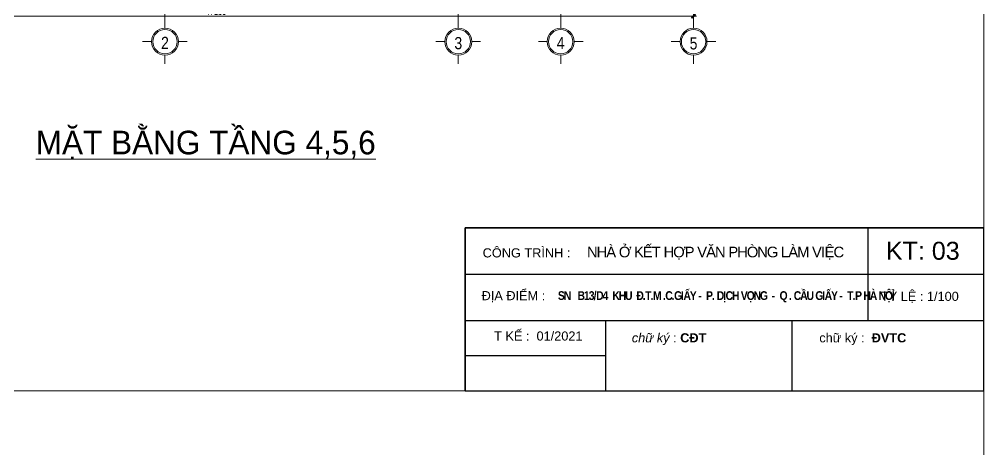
# Model space of a CAD drawing. Extents: x -165145 to 691808, y -202842 to 311040.
# Drawn here: x 551715 to 569140, y 94413 to 102178 of the extents above; entities that cross this region are included whole.
import ezdxf
from ezdxf.enums import TextEntityAlignment as Align

# ---------------------------------------------------------------- set-up
doc = ezdxf.new("R2010")
doc.units = 0
doc.header["$LTSCALE"] = 10
doc.header["$MEASUREMENT"] = 0
doc.linetypes.add('HIDDEN', pattern=[2.3807, 1.587, -0.7937])
doc.linetypes.add('TIM', pattern=[26.01, 10, -3, 0.01, -3, 10])
doc.layers.get('Defpoints').update_dxf_attribs({"color": 5, "linetype": 'CONTINUOUS'})
for name, color, linetype, lineweight in [('ARROWS', 1, 'CONTINUOUS', 0), ('DIM', 8, 'CONTINUOUS', 13), ('GE_KC_NETKHUAT', 9, 'HIDDEN', 20), ('KHUNG', 9, 'CONTINUOUS', 13), ('netchia', 2, 'CONTINUOUS', 20), ('TEXT', 4, 'CONTINUOUS', 20), ('TRUC', 251, 'TIM', 5)]:
    doc.layers.add(name, color=color, linetype=linetype, lineweight=lineweight)
doc.layers.add('KCS_BORDER', color=3, linetype='CONTINUOUS')
doc.layers.add('KCS_DIM', color=1, linetype='CONTINUOUS')
doc.styles.add('KCS_SMTEXT', font='arial.ttf', dxfattribs={"width": 0.7})
doc.styles.add('ROMANS', font='romans', dxfattribs={"width": 0.75, "bigfont": 'vns'})
doc.styles.add('SMTEXT', font='arial.ttf', dxfattribs={"width": 0.7})
doc.styles.add('STYLE1', font='')
doc.styles.add('VNARIALH', font='', dxfattribs={"width": 0.75})
doc.styles.add('VnArialNarrowH', font='')
doc.styles.get('STYLE1').set_extended_font_data('.VnAvantH')
doc.styles.get('VNARIALH').set_extended_font_data('.VnArialH')
doc.styles.get('VnArialNarrowH').set_extended_font_data('.VnArial NarrowH')
doc.dimstyles.new('fit0.75', dxfattribs={"dimscale": 0.5625, "dimtxt": 200, "dimasz": 75, "dimexe": 100, "dimexo": 400, "dimgap": 0.03, "dimtad": 0, "dimdec": 0, "dimdsep": 46, "dimtxsty": 'ROMANS', "dimblk": 'alex', "dimcen": 150, "dimclrd": 8, "dimclre": 8, "dimclrt": 7, "dimaunit": 1, "dimadec": 0, "dimazin": 0, "dimtfac": 0.072, "dimtdec": 0, "dimtix": 1, "dimtmove": 2, "dimatfit": 3, "dimldrblk": 'a-01', "dimfxl": 100, "dimtvp": 0.8, "dimtolj": 1, "dimarcsym": 0})

# ---------------------------------------------------------------- blocks, each defined once
blk = doc.blocks.new('tentruc')
at = {"layer": 'DIM'}
for p, q in [((0, 311), (0, 516)), ((-516, 0), (-311, 0)), ((-516, 0), (-311, 0)), ((311, 0), (516, 0)), ((311, 0), (516, 0)), ((0, -516), (0, -311))]:
    blk.add_line(p, q, dxfattribs=at)
at = {"layer": 'DIM', "ltscale": 0.5}
blk.add_circle((0, 0), 311, dxfattribs=at)
at = {"layer": 'DIM'}
blk.add_circle((0, 0), 281, dxfattribs=at)
at = {"layer": 'DIM', "color": 7, "linetype": 'ByBlock', "ltscale": 0.5, "style": 'VNARIALH', "width": 1.1}
blk.add_attdef('A', text='', height=281, dxfattribs=at).set_placement((0, -107), align=Align.CENTER)
blk = doc.blocks.new('alex')
at = {"layer": 'ARROWS'}
h = blk.add_hatch(color=1, dxfattribs=at)
edge = h.paths.add_edge_path()
edge.add_line((0.4, 0.74), (-0.74, -0.4))
edge.add_ellipse((-0.57, -0.57), major_axis=(0.17, 0.17), ratio=1, start_angle=90, end_angle=270)
edge.add_line((-0.4, -0.74), (0.74, 0.4))
edge.add_ellipse((0.57, 0.57), major_axis=(0.17, 0.17), ratio=1, start_angle=270, end_angle=450)
blk.add_lwpolyline([(0.4, 0.74), (-0.74, -0.4, 1), (-0.4, -0.74), (0.74, 0.4, 1)], format="xyb", close=True, dxfattribs=at)
at = {"layer": 'netchia', "color": 2}
for p, q in [((1.27, 0), (-1.27, 0)), ((0, -1.27), (0, 1.27))]:
    blk.add_line(p, q, dxfattribs=at)
blk = doc.blocks.new('*D370')
at = {"layer": 'Defpoints', "color": 0, "transparency": 16777216}
for p in [(1189035, -176534), (1206285, -177058), (1206285, -178328)]:
    blk.add_point(p, dxfattribs=at)
at = {"layer": 'DIM', "color": 8, "lineweight": -2, "transparency": 16777216}
for p, q in [((1189035, -176759), (1189035, -178384)), ((1206285, -177283), (1206285, -178384)), ((1189077, -178328), (1206243, -178328))]:
    blk.add_line(p, q, dxfattribs=at)
at = {"layer": 'DIM', "color": 8, "lineweight": -2, "transparency": 16777216, "xscale": 42.1875, "yscale": 42.1875, "zscale": 42.1875, "rotation": 180}
blk.add_blockref('alex', (1189035, -178328), dxfattribs=at)
at = {"layer": 'DIM', "color": 8, "lineweight": -2, "transparency": 16777216, "xscale": 42.1875, "yscale": 42.1875, "zscale": 42.1875}
blk.add_blockref('alex', (1206285, -178328), dxfattribs=at)
at = {"layer": 'DIM', "color": 7, "transparency": 16777216, "insert": (1197660, -178238), "char_height": 112.5, "attachment_point": 5, "style": 'ROMANS'}
blk.add_mtext('\\A1;17250', dxfattribs=at)
blk = doc.blocks.new('a-01')
at = {"layer": 'ARROWS'}
blk.add_hatch(color=256, dxfattribs=at).paths.add_polyline_path([(-1.8, 0.49), (-1.8, -0.49), (0, 0)])
at = {"layer": 'netchia'}
blk.add_lwpolyline([(-1.8, 0.49), (-1.8, -0.49), (0, 0), (0, 0)], close=True, dxfattribs=at)
blk = doc.blocks.new('A$C1ec07113')
at = {"layer": 'KCS_BORDER', "ltscale": 0.05}
for p, q in [((20329.7, 63000), (20329.7, 65946.1)), ((20329.7, 65946.1), (29700, 65946.1))]:
    blk.add_line(p, q, dxfattribs=at)
blk.add_lwpolyline([(29700, 65946.1), (20329.7, 65946.1), (20329.7, 63000), (29700, 63000)], close=True, dxfattribs=at)
at = {"layer": 'KCS_DIM', "ltscale": 0.05}
for p, q in [((27605.3, 65946.1), (27605.3, 64270.3)), ((20329.7, 65108.2), (29700, 65108.2)), ((20329.7, 64270.3), (29700, 64270.3)), ((22873.4, 63000), (22873.4, 64270.3)), ((26239.9, 63000), (26239.9, 64270.3)), ((20329.7, 63637.4), (22873.4, 63637.4))]:
    blk.add_line(p, q, dxfattribs=at)
at = {"layer": 'KHUNG', "color": 7}
for points in [[(0, 63000), (29700, 63000), (29700, 84000), (0, 84000)], [(0, 42000), (29700, 42000), (29700, 63000), (0, 63000)]]:
    blk.add_lwpolyline(points, close=True, dxfattribs=at)
at = {"layer": 'TRUC', "ltscale": 0.05}
for p, q in [((14907.5, 80138.3), (14907.5, 69705.8)), ((20207.5, 80138.3), (20207.5, 69705.8)), ((22057.5, 80138.3), (22057.5, 69705.8)), ((24457.5, 80138.3), (24457.5, 69705.8))]:
    blk.add_line(p, q, dxfattribs=at)
at = {"layer": 'TEXT'}
ref = blk.add_blockref('tentruc', (14907.5, 69302.8), dxfattribs=dict(at, xscale=-0.78125, yscale=0.78125, zscale=0.78125, rotation=180))
ref.add_attrib('A', '2', dxfattribs={"color": 7, "linetype": 'ByBlock', "ltscale": 0.5, "height": 219.7, "style": 'VnArialNarrowH'}).set_placement((14907.5, 69170.3), align=Align.CENTER)
ref = blk.add_blockref('tentruc', (20207.5, 69302.8), dxfattribs=dict(at, xscale=-0.78125, yscale=0.78125, zscale=0.78125, rotation=180))
ref.add_attrib('A', '3', dxfattribs={"color": 7, "linetype": 'ByBlock', "ltscale": 0.5, "height": 219.7, "style": 'VnArialNarrowH'}).set_placement((20207.5, 69166.4), align=Align.CENTER)
ref = blk.add_blockref('tentruc', (22057.5, 69302.8), dxfattribs=dict(at, xscale=-0.78125, yscale=0.78125, zscale=0.78125, rotation=180))
ref.add_attrib('A', '4', dxfattribs={"color": 7, "linetype": 'ByBlock', "ltscale": 0.5, "height": 219.7, "style": 'VnArialNarrowH'}).set_placement((22057.5, 69169.4), align=Align.CENTER)
ref = blk.add_blockref('tentruc', (24457.5, 69302.8), dxfattribs=dict(at, xscale=-0.78125, yscale=0.78125, zscale=0.78125, rotation=180))
ref.add_attrib('A', '5', dxfattribs={"color": 7, "linetype": 'ByBlock', "ltscale": 0.5, "height": 219.7, "style": 'VnArialNarrowH'}).set_placement((24457.5, 69162.7), align=Align.CENTER)
at = {"layer": 'KCS_DIM', "ltscale": 0.05, "attachment_point": 1}
for s, insert, char_height, width, style in [('{\\W1;KT: 03}', (27932.2, 65691.1), 324.188, 7187.985, 'KCS_SMTEXT'), ('{\\W1;CÔNG TRÌNH :}', (20647.7, 65573.8), 164.588, 5025.904, 'KCS_SMTEXT'), ('{\\W1;\\T0.9;NHÀ Ở KẾT HỢP VĂN PHÒNG LÀM VIỆC}', (22532.4, 65602.6), 191.52, 5096.799, 'KCS_SMTEXT'), ('{\\W1;ĐỊA ĐIỂM :}', (20628.8, 64801.8), 164.588, 5025.904, 'KCS_SMTEXT'), ('{\\fArial|b1|i0|c0|p34;\\W0.85;\\T0.75; SN   B13/D4  KHU  Đ.T.M .C.GIẤY -  P. DỊCH VỌNG  -  Q . CẦU GIẤY -  T.P HÀ NỘI}', (21962.1, 64799.8), 158.0159, 5852.29, 'SMTEXT'), ('{\\W1;TỶ LỆ : 1/100}', (27843.9, 64789.7), 164.588, 5025.904, 'KCS_SMTEXT'), ('{\\W1;T KẾ :  01/2021}', (20854.2, 64073.8), 164.588, 5025.904, 'KCS_SMTEXT'), ('{\\fArial|b0|i1|c0|p34;\\W1;chữ ký\\fArial|b0|i0|c0|p34; : \\fArial|b1|i0|c0|p34;CĐT}', (23342.4, 64040.9), 164.588, 5025.904, 'KCS_SMTEXT'), ('{\\W1;chữ ký :  \\fArial|b1|i0|c0|p34;ĐVTC}', (26729.9, 64040.9), 164.588, 5025.904, 'KCS_SMTEXT')]:
    blk.add_mtext(s, dxfattribs=dict(at, insert=insert, char_height=char_height, width=width, style=style))
at = {"layer": 'TEXT', "style": 'STYLE1'}
blk.add_text('%%UMẶT BẰNG TẦNG 4,5,6', height=426.081, dxfattribs=at).set_placement((12572.7, 67269.4))
at = {"layer": 'DIM'}
dim = blk.add_linear_dim(base=(24457.5, 69762), p1=(7207.5, 71555.9), p2=(24457.5, 71031.3), dimstyle='fit0.75', dxfattribs=at)
dim.commit()
dim.dimension.update_dxf_attribs({"geometry": '*D370', "text_midpoint": (15832.5, 69852), "insert": (-1181827.5, 248089.8)})

msp = doc.modelspace()

# ---------------------------------------------------------------- block references
at = {"layer": 'GE_KC_NETKHUAT'}
msp.add_blockref('A$C1ec07113', (539439.64737, 32472.52756), dxfattribs=at)

doc.saveas('drawing.dxf')
